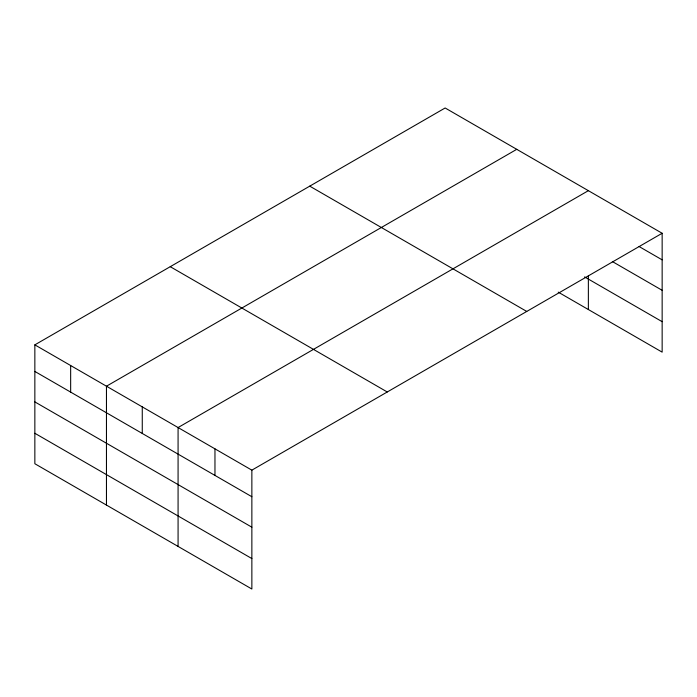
<?xml version="1.0" encoding="UTF-8"?>
<svg xmlns="http://www.w3.org/2000/svg" width="697" height="697" viewBox="0 0 697 697"><rect width="100%" height="100%" fill="white"/><g stroke="black" fill="none" stroke-linecap="round" stroke-linejoin="round"><path stroke-width="1.05" d="M34.85 344.858L251.861 470.153L251.861 589.017L34.85 463.732L34.85 344.858L445.139 107.983L662.15 233.268L662.15 352.142L558.219 292.13M516.756 149.324L106.458 386.208L106.458 505.072M588.364 190.673L178.075 427.549L178.075 546.422M251.861 470.153L662.15 233.268M639.097 246.538L662.15 259.85M612.349 261.549L662.15 290.3M584.6 276.909L662.15 321.683M309.747 186.151L526.749 311.437M170.251 266.69L387.253 391.975M34.85 371.44L251.861 496.726M34.85 401.899L251.861 527.185M34.85 433.273L251.861 558.567M588.364 275.838L588.364 309.538M214.964 448.851L214.964 475.432M142.266 406.882L142.266 433.456M70.658 365.533L70.658 392.115"/></g></svg>
